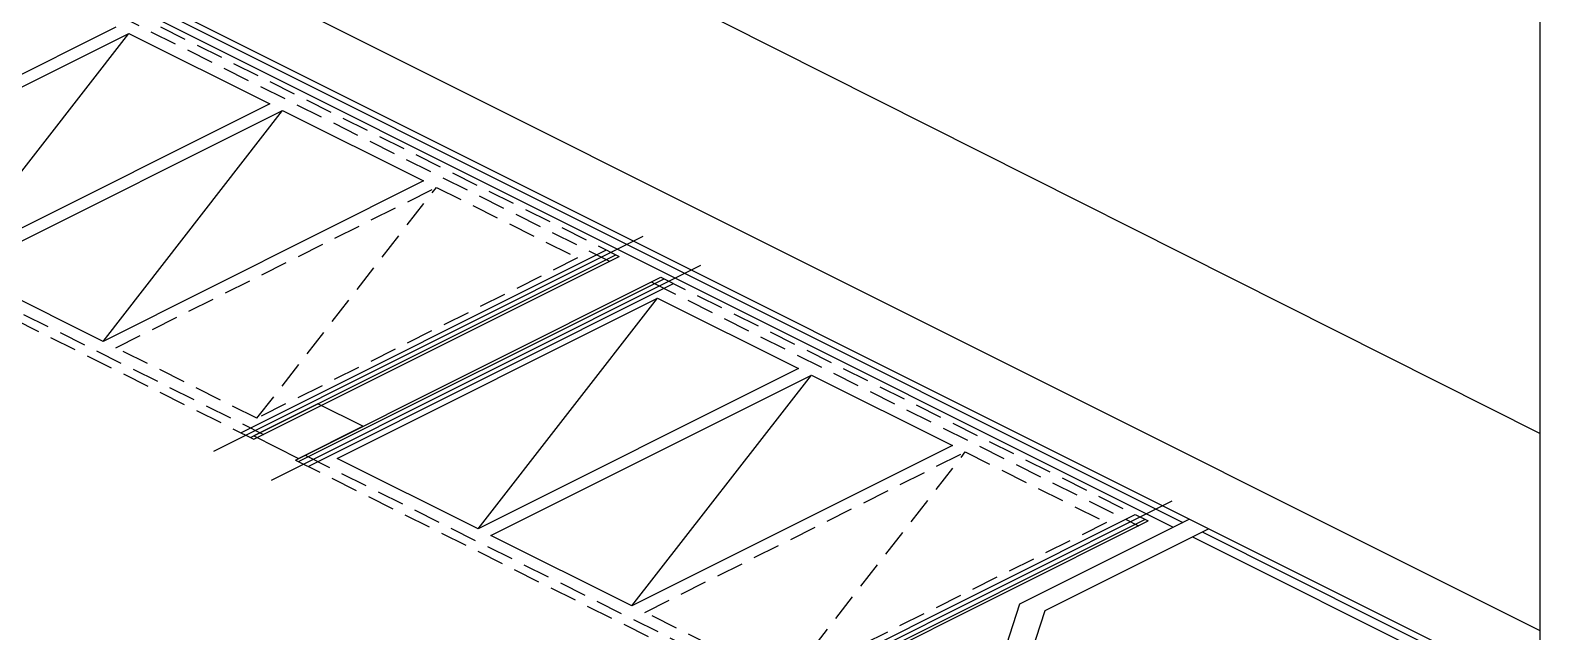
# Model space of a CAD drawing. Header units: millimetres. Extents: x 29838256 to 30236675, y -914750 to -833241.
# Drawn here: x 30208405 to 30225060, y -848848 to -842216 of the extents above; entities that cross this region are included whole.
import ezdxf

# ---------------------------------------------------------------- set-up
doc = ezdxf.new("R2010")
doc.units = ezdxf.units.MM
doc.header["$LTSCALE"] = 600
doc.header["$MEASUREMENT"] = 0
doc.linetypes.add('DASHED', pattern=[0.75, 0.5, -0.25])
doc.layers.add('e-plan', color=9, linetype='CONTINUOUS')
doc.layers.add('e-text-box', color=7, linetype='CONTINUOUS')

msp = doc.modelspace()

# ---------------------------------------------------------------- linework, layer by layer
at = {"layer": 'e-plan', "extrusion": (0, -0.866025, 0.5)}
for p, q in [((30197826.2, -836099.7, 30226), (30221016.2, -847694.7, 10142.8)), ((30198038.4, -836099.7, 30226), (30221122.3, -847641.7, 10234.7)), ((30198179.8, -836099.7, 30226), (30225059.7, -849539.7, 6947.3)), ((30199594.2, -836099.7, 30226), (30225059.7, -848832.5, 8172.2)), ((30225059.7, -846662, 11931.5), (30204066.9, -836099.7, 30226)), ((30209351, -842180.4, 19693.9), (30205814.9, -843948.4, 16631.6)), ((30205956.3, -844019.2, 16509.1), (30209492.5, -842251.1, 19571.5)), ((30207512.2, -844797.1, 15161.6), (30209492.5, -842251.1, 19571.5)), ((30209492.5, -842251.1, 19571.5), (30211048.4, -843029, 18224)), ((30211048.4, -843029, 18224), (30207512.2, -844797.1, 15161.6)), ((30207653.7, -844867.8, 15039.1), (30211189.8, -843099.8, 18101.5)), ((30209209.6, -845645.8, 13691.7), (30211189.8, -843099.8, 18101.5)), ((30211189.8, -843099.8, 18101.5), (30212745.7, -843877.7, 16754.1)), ((30212745.7, -843877.7, 16754.1), (30209209.6, -845645.8, 13691.7)), ((30210730.1, -846653.6, 11946.1), (30214761.3, -844638, 15437.3)), ((30210836.2, -846706.6, 11854.3), (30214867.4, -844691, 15345.4)), ((30210871.5, -846724.3, 11823.7), (30214902.7, -844708.7, 15314.8)), ((30209209.6, -845645.8, 13691.7), (30207653.7, -844867.8, 15039.1)), ((30211331.2, -846954.1, 11425.5), (30215362.4, -844938.6, 14916.6)), ((30211366.6, -846971.8, 11394.9), (30215397.8, -844956.2, 14886)), ((30211472.7, -847024.9, 11303), (30215503.9, -845009.3, 14794.2)), ((30211790.9, -846936.5, 11456.2), (30215327.1, -845168.4, 14518.5)), ((30213346.8, -847714.4, 10108.7), (30215327.1, -845168.4, 14518.5)), ((30215327.1, -845168.4, 14518.5), (30216883, -845946.3, 13171.1)), ((30216883, -845946.3, 13171.1), (30213346.8, -847714.4, 10108.7)), ((30213488.3, -847785.1, 9986.2), (30217024.4, -846017.1, 13048.6)), ((30215044.2, -848563.1, 8638.8), (30217024.4, -846017.1, 13048.6)), ((30217024.4, -846017.1, 13048.6), (30218580.3, -846795, 11701.2)), ((30211578.8, -846335.3, 12497.4), (30210871.6, -846688.9, 11884.9)), ((30212073.8, -846582.8, 12068.7), (30211578.8, -846335.3, 12497.4)), ((30210871.6, -846688.9, 11884.9), (30211366.6, -846936.5, 11456.2)), ((30211366.6, -846936.5, 11456.2), (30212073.8, -846582.8, 12068.7)), ((30218580.3, -846795, 11701.2), (30215044.2, -848563.1, 8638.8)), ((30213346.8, -847714.4, 10108.7), (30211790.9, -846936.5, 11456.2)), ((30216564.7, -849570.9, 6893.2), (30220595.9, -847555.3, 10384.3)), ((30216670.8, -849623.9, 6801.4), (30220702, -847608.3, 10292.5)), ((30216706.2, -849641.6, 6770.7), (30220737.3, -847626, 10261.8)), ((30219322.5, -848541.6, 8676), (30221193, -847606.3, 10295.9)), ((30219603.1, -848613.5, 8551.5), (30221405.2, -847712.4, 10112.2)), ((30215044.2, -848563.1, 8638.8), (30213488.3, -847785.1, 9986.2)), ((30221228.4, -847800.8, 9959.1), (30225059.7, -849716.5, 6641)), ((30221334.5, -847747.8, 10050.9), (30225059.7, -849610.4, 6824.8)), ((30217940.4, -852786.5, 1323.6), (30219322.5, -848541.6, 8676)), ((30218283.6, -852666.3, 1531.9), (30219603.1, -848613.5, 8551.5))]:
    msp.add_line(p, q, dxfattribs=at)
at = {"layer": 'e-plan', "linetype": 'DASHED', "extrusion": (0, -0.866025, 0.5)}
for p, q in [((30207724.4, -841225.6, 21347.6), (30214796.6, -844761.7, 15222.9)), ((30207830.5, -841172.6, 21439.5), (30214902.7, -844708.7, 15314.8)), ((30203799.3, -843188.2, 17948.4), (30210871.5, -846724.3, 11823.7)), ((30203905.4, -843135.1, 18040.3), (30210977.6, -846671.3, 11915.5)), ((30209351, -845716.5, 13569.2), (30212887.1, -843948.4, 16631.6)), ((30210906.9, -846494.4, 12221.8), (30212887.1, -843948.4, 16631.6)), ((30212887.1, -843948.4, 16631.6), (30214443, -844726.4, 15284.1)), ((30214443, -844726.4, 15284.1), (30210906.9, -846494.4, 12221.8)), ((30215256.3, -844991.6, 14824.8), (30220631.2, -847679, 10170)), ((30215362.4, -844938.6, 14916.6), (30220737.3, -847626, 10261.8)), ((30210906.9, -846494.4, 12221.8), (30209351, -845716.5, 13569.2)), ((30215185.6, -848633.8, 8516.3), (30218721.7, -846865.7, 11578.7)), ((30216741.5, -849411.7, 7168.9), (30218721.7, -846865.7, 11578.7)), ((30218721.7, -846865.7, 11578.7), (30220277.6, -847643.7, 10231.2)), ((30211331.2, -846954.1, 11425.5), (30216706.2, -849641.6, 6770.7)), ((30211437.3, -846901.1, 11517.4), (30216812.2, -849588.6, 6862.6)), ((30220277.6, -847643.7, 10231.2), (30216741.5, -849411.7, 7168.9)), ((30216741.5, -849411.7, 7168.9), (30215185.6, -848633.8, 8516.3))]:
    msp.add_line(p, q, dxfattribs=at)
at = {"layer": 'e-plan', "ltscale": 0.5, "extrusion": (0, -0.866025, 0.5)}
for p, q in [((30210429.5, -846856.9, 11594), (30215167.9, -844487.7, 15697.6)), ((30211066, -847175.2, 11042.7), (30215804.4, -844805.9, 15146.3)), ((30216264.1, -849774.2, 6541.1), (30221002.5, -847405, 10644.6))]:
    msp.add_line(p, q, dxfattribs=at)
at = {"layer": 'e-text-box'}
msp.add_lwpolyline([(30196531.2, -836099.7), (30225059.7, -836099.7), (30225059.7, -875244.4), (30196531.2, -875244.4)], close=True, dxfattribs=at)

doc.saveas('drawing.dxf')
